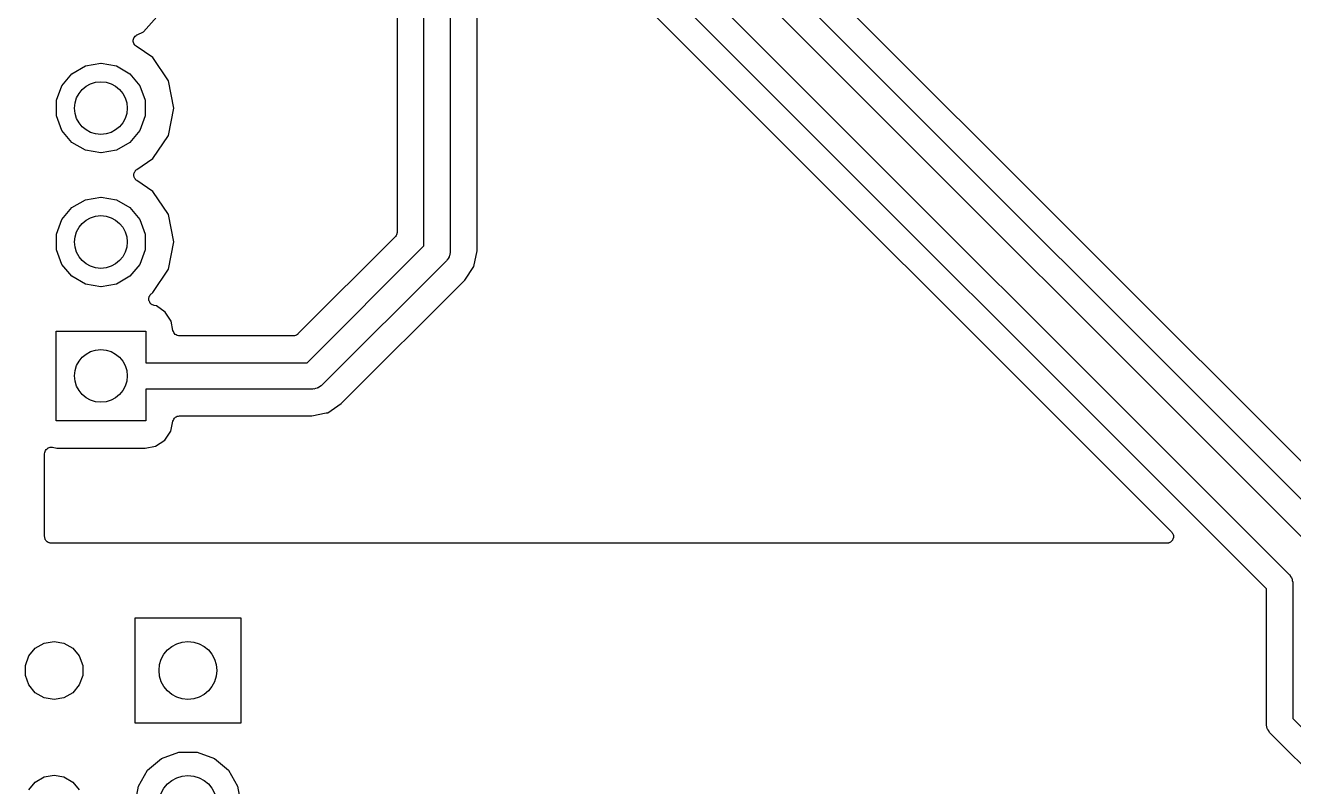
# Model space of a CAD drawing. Extents: x 10 to 287, y -200 to -10.
# Drawn here: x 62.45 to 86.5, y -66.59 to -52.15 of the extents above; entities that cross this region are included whole.
import ezdxf

# ---------------------------------------------------------------- set-up
doc = ezdxf.new("R2010")
doc.units = 0
doc.header["$MEASUREMENT"] = 0
doc.layers.add('BLACK', color=7, linetype='CONTINUOUS')

msp = doc.modelspace()

# ---------------------------------------------------------------- linework, layer by layer
at = {"layer": 'Black'}
for p, q in [((69.4984, -37.4013), (69.4984, -56.0722)), ((70.0064, -56.3352), (70.0064, -37.3888)), ((70.5064, -37.588), (70.5064, -56.4388)), ((71.0144, -56.4263), (71.0144, -40.1666)), ((87.7761, -61.5582), (76.2332, -50.0152)), ((75.688, -50.1884), (87.4258, -61.9262)), ((86.999, -62.2066), (75.2612, -50.4688)), ((74.7736, -50.925), (86.4098, -62.5612)), ((85.983, -62.8416), (74.3468, -51.2054)), ((73.9965, -51.5734), (84.1822, -61.7592)), ((64.6855, -52.272), (65.0438, -51.8788)), ((64.4929, -52.4326), (64.4982, -52.4124)), ((64.4982, -52.4124), (64.5032, -52.3921)), ((64.5032, -52.3921), (64.5039, -52.3911)), ((64.5039, -52.3911), (64.5042, -52.3899)), ((64.5042, -52.3899), (64.5161, -52.3728)), ((64.5161, -52.3728), (64.5277, -52.3555)), ((64.5277, -52.3555), (64.5287, -52.3547)), ((64.5287, -52.3547), (64.5294, -52.3537)), ((64.5294, -52.3537), (64.5464, -52.3417)), ((64.5464, -52.3417), (64.5633, -52.3294)), ((64.5633, -52.3294), (64.5645, -52.3291)), ((64.5645, -52.3291), (64.5655, -52.3283)), ((64.5655, -52.3283), (64.6855, -52.272)), ((64.4927, -52.435), (64.493, -52.4338)), ((64.495, -52.4557), (64.4927, -52.435)), ((64.493, -52.4338), (64.4929, -52.4326)), ((64.4969, -52.4765), (64.495, -52.4557)), ((64.4974, -52.4776), (64.4969, -52.4765)), ((64.4975, -52.4788), (64.4974, -52.4776)), ((64.5067, -52.4975), (64.4975, -52.4788)), ((64.5156, -52.5164), (64.5067, -52.4975)), ((64.5165, -52.5173), (64.5156, -52.5164)), ((64.517, -52.5184), (64.5165, -52.5173)), ((64.5321, -52.5328), (64.517, -52.5184)), ((64.5469, -52.5475), (64.5321, -52.5328)), ((64.548, -52.548), (64.5469, -52.5475)), ((64.5489, -52.5489), (64.548, -52.548)), ((64.8686, -52.7625), (64.5489, -52.5489)), ((63.587, -52.9223), (63.8778, -52.871)), ((63.8778, -52.871), (63.8842, -52.871)), ((63.8842, -52.871), (64.175, -52.9223)), ((65.1624, -53.2023), (64.8686, -52.7625)), ((63.1416, -53.296), (63.3314, -53.0699)), ((63.3314, -53.0699), (63.587, -52.9223)), ((64.175, -52.9223), (64.4306, -53.0699)), ((64.4306, -53.0699), (64.6204, -53.296)), ((63.0407, -53.5734), (63.1416, -53.296)), ((64.6204, -53.296), (64.7213, -53.5734)), ((65.2656, -53.721), (65.1624, -53.2023)), ((63.0407, -53.8686), (63.0407, -53.5734)), ((64.7213, -53.5734), (64.7213, -53.8686)), ((63.1416, -54.146), (63.0407, -53.8686)), ((64.7213, -53.8686), (64.6204, -54.146)), ((65.1624, -54.2397), (65.2656, -53.721)), ((63.3314, -54.3721), (63.1416, -54.146)), ((64.6204, -54.146), (64.4306, -54.3721)), ((64.8686, -54.6795), (65.1624, -54.2397)), ((63.587, -54.5197), (63.3314, -54.3721)), ((63.8778, -54.571), (63.587, -54.5197)), ((63.8842, -54.571), (63.8778, -54.571)), ((64.175, -54.5197), (63.8842, -54.571)), ((64.4306, -54.3721), (64.175, -54.5197)), ((64.5604, -54.8854), (64.8686, -54.6795)), ((64.5042, -54.9827), (64.5075, -54.9692)), ((64.5052, -54.991), (64.5042, -54.9827)), ((64.5042, -54.9993), (64.5052, -54.991)), ((64.5075, -55.0128), (64.5042, -54.9993)), ((64.5075, -54.9692), (64.509, -54.9555)), ((64.509, -55.0265), (64.5075, -55.0128)), ((64.509, -54.9555), (64.5127, -54.948)), ((64.5127, -55.034), (64.509, -55.0265)), ((64.5127, -54.948), (64.5147, -54.9399)), ((64.5147, -55.0421), (64.5127, -55.034)), ((64.5147, -54.9399), (64.5224, -54.9283)), ((64.5224, -55.0537), (64.5147, -55.0421)), ((64.5224, -54.9283), (64.5286, -54.9159)), ((64.5286, -55.0661), (64.5224, -55.0537)), ((64.5286, -54.9159), (64.5346, -54.9101)), ((64.5346, -55.0719), (64.5286, -55.0661)), ((64.5346, -54.9101), (64.5392, -54.9032)), ((64.5392, -55.0788), (64.5346, -55.0719)), ((64.5392, -54.9032), (64.5504, -54.895)), ((64.5504, -54.895), (64.5604, -54.8854)), ((64.5504, -55.087), (64.5392, -55.0788)), ((64.5604, -55.0966), (64.5504, -55.087)), ((64.8686, -55.3025), (64.5604, -55.0966)), ((65.1624, -55.7423), (64.8686, -55.3025)), ((63.3314, -55.6099), (63.587, -55.4623)), ((63.587, -55.4623), (63.8778, -55.411)), ((63.8778, -55.411), (63.8842, -55.411)), ((63.8842, -55.411), (64.175, -55.4623)), ((64.175, -55.4623), (64.4306, -55.6099)), ((63.1416, -55.836), (63.3314, -55.6099)), ((64.4306, -55.6099), (64.6204, -55.836)), ((65.2656, -56.261), (65.1624, -55.7423)), ((63.0407, -56.1134), (63.1416, -55.836)), ((64.6204, -55.836), (64.7213, -56.1134)), ((63.0407, -56.4086), (63.0407, -56.1134)), ((64.7213, -56.1134), (64.7213, -56.4086)), ((65.1624, -56.7797), (65.2656, -56.261)), ((69.4612, -56.162), (67.6174, -58.0058)), ((69.4644, -56.1574), (69.4612, -56.162)), ((69.4687, -56.1539), (69.4644, -56.1574)), ((69.477, -56.1395), (69.4687, -56.1539)), ((69.4865, -56.1259), (69.477, -56.1395)), ((69.4879, -56.1205), (69.4865, -56.1259)), ((69.4907, -56.1157), (69.4879, -56.1205)), ((69.4936, -56.0993), (69.4907, -56.1157)), ((69.4979, -56.0833), (69.4936, -56.0993)), ((69.4984, -56.0722), (69.4974, -56.0777)), ((69.4974, -56.0777), (69.4979, -56.0833)), ((63.1416, -56.686), (63.0407, -56.4086)), ((64.7213, -56.4086), (64.6204, -56.686)), ((67.7906, -58.551), (70.0064, -56.3352)), ((70.497, -56.4921), (70.4913, -56.5243)), ((70.5054, -56.4606), (70.497, -56.4921)), ((70.5064, -56.4388), (70.5045, -56.4496)), ((70.5045, -56.4496), (70.5054, -56.4606)), ((70.9544, -56.7279), (71.0144, -56.4263)), ((63.3314, -56.9121), (63.1416, -56.686)), ((64.6204, -56.686), (64.4306, -56.9121)), ((70.4332, -56.6156), (68.071, -58.9778)), ((70.4395, -56.6066), (70.4332, -56.6156)), ((70.4479, -56.5995), (70.4395, -56.6066)), ((70.4642, -56.5712), (70.4479, -56.5995)), ((70.483, -56.5445), (70.4642, -56.5712)), ((70.4858, -56.5338), (70.483, -56.5445)), ((70.4913, -56.5243), (70.4858, -56.5338)), ((70.7835, -56.9836), (70.9544, -56.7279)), ((63.587, -57.0597), (63.3314, -56.9121)), ((64.4306, -56.9121), (64.175, -57.0597)), ((64.8686, -57.2195), (65.1624, -56.7797)), ((68.439, -59.3281), (70.7835, -56.9836)), ((63.8778, -57.111), (63.587, -57.0597)), ((63.8842, -57.111), (63.8778, -57.111)), ((64.175, -57.0597), (63.8842, -57.111)), ((64.8331, -57.2466), (64.8449, -57.2353)), ((64.8449, -57.2353), (64.8686, -57.2195)), ((64.7885, -57.3377), (64.7917, -57.3217)), ((64.7894, -57.3434), (64.7885, -57.3377)), ((64.7887, -57.3492), (64.7894, -57.3434)), ((64.7926, -57.3651), (64.7887, -57.3492)), ((64.7917, -57.3217), (64.7935, -57.3054)), ((64.7951, -57.3813), (64.7926, -57.3651)), ((64.7935, -57.3054), (64.7961, -57.3002)), ((64.7978, -57.3864), (64.7951, -57.3813)), ((64.7961, -57.3002), (64.7973, -57.2945)), ((64.7973, -57.2945), (64.8058, -57.2805)), ((64.7992, -57.3921), (64.7978, -57.3864)), ((64.8083, -57.4057), (64.7992, -57.3921)), ((64.8058, -57.2805), (64.813, -57.2658)), ((64.8161, -57.4201), (64.8083, -57.4057)), ((64.813, -57.2658), (64.8172, -57.2618)), ((64.8205, -57.4239), (64.8161, -57.4201)), ((64.8172, -57.2618), (64.8203, -57.2568)), ((64.8203, -57.2568), (64.8331, -57.2466)), ((64.8237, -57.4287), (64.8205, -57.4239)), ((64.8369, -57.4384), (64.8237, -57.4287)), ((64.8492, -57.4493), (64.8369, -57.4384)), ((64.8546, -57.4514), (64.8492, -57.4493)), ((64.8593, -57.4548), (64.8546, -57.4514)), ((64.875, -57.4594), (64.8593, -57.4548)), ((64.8903, -57.4654), (64.875, -57.4594)), ((64.9325, -57.4739), (64.8903, -57.4654)), ((65.1022, -57.5899), (64.9325, -57.4739)), ((65.2139, -57.7635), (65.1022, -57.5899)), ((63.031, -59.651), (63.031, -57.951)), ((63.031, -57.951), (64.731, -57.951)), ((64.731, -57.951), (64.731, -58.551)), ((65.247, -57.9395), (65.2139, -57.7635)), ((65.2546, -57.9595), (65.247, -57.9395)), ((65.2619, -57.9795), (65.2546, -57.9595)), ((65.2623, -57.9801), (65.2619, -57.9795)), ((65.2626, -57.9808), (65.2623, -57.9801)), ((65.2765, -57.997), (65.2626, -57.9808)), ((65.2902, -58.0133), (65.2765, -57.997)), ((65.2909, -58.0137), (65.2902, -58.0133)), ((65.2913, -58.0142), (65.2909, -58.0137)), ((65.3099, -58.0247), (65.2913, -58.0142)), ((65.3284, -58.0353), (65.3099, -58.0247)), ((65.3291, -58.0355), (65.3284, -58.0353)), ((65.3298, -58.0358), (65.3291, -58.0355)), ((65.3508, -58.0393), (65.3298, -58.0358)), ((65.3719, -58.043), (65.3508, -58.0393)), ((67.5276, -58.043), (65.3719, -58.043)), ((67.5331, -58.042), (67.5276, -58.043)), ((67.5387, -58.0425), (67.5331, -58.042)), ((67.5547, -58.0382), (67.5387, -58.0425)), ((67.5711, -58.0353), (67.5547, -58.0382)), ((67.5759, -58.0325), (67.5711, -58.0353)), ((67.5813, -58.0311), (67.5759, -58.0325)), ((67.5949, -58.0216), (67.5813, -58.0311)), ((67.6093, -58.0133), (67.5949, -58.0216)), ((67.6128, -58.009), (67.6093, -58.0133)), ((67.6174, -58.0058), (67.6128, -58.009)), ((64.731, -58.551), (67.7906, -58.551)), ((67.8942, -59.051), (64.731, -59.051)), ((64.731, -59.051), (64.731, -59.651)), ((67.905, -59.0491), (67.8942, -59.051)), ((67.916, -59.05), (67.905, -59.0491)), ((67.9475, -59.0416), (67.916, -59.05)), ((67.9797, -59.0359), (67.9475, -59.0416)), ((67.9892, -59.0304), (67.9797, -59.0359)), ((67.9999, -59.0276), (67.9892, -59.0304)), ((68.0266, -59.0088), (67.9999, -59.0276)), ((68.0549, -58.9925), (68.0266, -59.0088)), ((68.062, -58.9841), (68.0549, -58.9925)), ((68.071, -58.9778), (68.062, -58.9841)), ((68.1833, -59.499), (68.439, -59.3281)), ((65.2469, -59.6608), (65.2544, -59.6417)), ((65.2544, -59.6417), (65.2614, -59.6225)), ((65.2614, -59.6225), (65.2624, -59.6213)), ((65.2624, -59.6213), (65.263, -59.6197)), ((65.263, -59.6197), (65.2766, -59.6044)), ((65.2766, -59.6044), (65.2897, -59.5887)), ((65.2897, -59.5887), (65.2911, -59.5879)), ((65.2911, -59.5879), (65.2922, -59.5867)), ((65.2922, -59.5867), (65.3102, -59.5769)), ((65.3102, -59.5769), (65.3279, -59.5667)), ((65.3279, -59.5667), (65.3295, -59.5664)), ((65.3295, -59.5664), (65.3309, -59.5656)), ((65.3309, -59.5656), (65.3512, -59.5626)), ((65.3512, -59.5626), (65.3714, -59.559)), ((65.3714, -59.559), (67.8817, -59.559)), ((67.8817, -59.559), (68.1519, -59.5052)), ((68.1519, -59.5052), (68.1833, -59.499)), ((68.1519, -59.5052), (68.1519, -59.5052)), ((64.731, -59.651), (63.031, -59.651)), ((65.0921, -60.0222), (65.2081, -59.8525)), ((65.2081, -59.8525), (65.2469, -59.6608)), ((64.9185, -60.1339), (65.0921, -60.0222)), ((62.813, -60.2768), (62.8171, -60.2567)), ((62.8133, -60.2784), (62.813, -60.2768)), ((62.813, -60.28), (62.8133, -60.2784)), ((62.813, -61.849), (62.813, -60.28)), ((62.8171, -60.2567), (62.8207, -60.2366)), ((62.8207, -60.2366), (62.8215, -60.2352)), ((62.8215, -60.2352), (62.8218, -60.2336)), ((62.8218, -60.2336), (62.8325, -60.2161)), ((62.8325, -60.2161), (62.8427, -60.1984)), ((62.8427, -60.1984), (62.844, -60.1973)), ((62.844, -60.1973), (62.8448, -60.1959)), ((62.8448, -60.1959), (62.8608, -60.1832)), ((62.8608, -60.1832), (62.8765, -60.17)), ((62.8765, -60.17), (62.878, -60.1695)), ((62.878, -60.1695), (62.8793, -60.1685)), ((62.8793, -60.1685), (62.8987, -60.1619)), ((62.8987, -60.1619), (62.9179, -60.1549)), ((62.9179, -60.1549), (62.9196, -60.1549)), ((62.9196, -60.1549), (62.9211, -60.1544)), ((62.9211, -60.1544), (62.9416, -60.1549)), ((62.9416, -60.1549), (62.9621, -60.1549)), ((62.9621, -60.1549), (62.9636, -60.1555)), ((62.9636, -60.1555), (62.9652, -60.1555)), ((62.9652, -60.1555), (63.0437, -60.1714)), ((63.0437, -60.1714), (64.7192, -60.1714)), ((64.7192, -60.1714), (64.9185, -60.1339)), ((84.1822, -61.7592), (84.1917, -61.7728)), ((84.1917, -61.7728), (84.2024, -61.7855)), ((84.2024, -61.7855), (84.2043, -61.7907)), ((84.2043, -61.7907), (84.2075, -61.7953)), ((84.2075, -61.7953), (84.2118, -61.8114)), ((62.8149, -61.8599), (62.813, -61.849)), ((62.8149, -61.8711), (62.8149, -61.8599)), ((62.8187, -61.8815), (62.8149, -61.8711)), ((62.8207, -61.8924), (62.8187, -61.8815)), ((62.8262, -61.9021), (62.8207, -61.8924)), ((62.83, -61.9125), (62.8262, -61.9021)), ((62.8372, -61.921), (62.83, -61.9125)), ((62.8427, -61.9306), (62.8372, -61.921)), ((62.8512, -61.9378), (62.8427, -61.9306)), ((62.8584, -61.9463), (62.8512, -61.9378)), ((62.868, -61.9518), (62.8584, -61.9463)), ((62.8765, -61.959), (62.868, -61.9518)), ((62.8869, -61.9628), (62.8765, -61.959)), ((62.8966, -61.9683), (62.8869, -61.9628)), ((62.9075, -61.9703), (62.8966, -61.9683)), ((62.9179, -61.9741), (62.9075, -61.9703)), ((62.9291, -61.9741), (62.9179, -61.9741)), ((62.94, -61.976), (62.9291, -61.9741)), ((84.0924, -61.976), (62.94, -61.976)), ((84.1088, -61.9731), (84.0924, -61.976)), ((84.1253, -61.9717), (84.1088, -61.9731)), ((84.1304, -61.9693), (84.1253, -61.9717)), ((84.1359, -61.9683), (84.1304, -61.9693)), ((84.1502, -61.96), (84.1359, -61.9683)), ((84.1653, -61.953), (84.1502, -61.96)), ((84.1692, -61.9491), (84.1653, -61.953)), ((84.1741, -61.9463), (84.1692, -61.9491)), ((84.1847, -61.9336), (84.1741, -61.9463)), ((84.1965, -61.9218), (84.1847, -61.9336)), ((84.1988, -61.9168), (84.1965, -61.9218)), ((84.2024, -61.9125), (84.1988, -61.9168)), ((84.2081, -61.8969), (84.2024, -61.9125)), ((84.2151, -61.8819), (84.2081, -61.8969)), ((84.2118, -61.8114), (84.2175, -61.8269)), ((84.2156, -61.8763), (84.2151, -61.8819)), ((84.2175, -61.8711), (84.2156, -61.8763)), ((84.2175, -61.8269), (84.2175, -61.8325)), ((84.2175, -61.8325), (84.2189, -61.8379)), ((84.2189, -61.8379), (84.2175, -61.8545)), ((84.2175, -61.8545), (84.2175, -61.8711)), ((86.4098, -62.5612), (86.4161, -62.5702)), ((86.4161, -62.5702), (86.4245, -62.5773)), ((86.4245, -62.5773), (86.4408, -62.6056)), ((86.4408, -62.6056), (86.4596, -62.6323)), ((86.4596, -62.6323), (86.4624, -62.643)), ((86.4624, -62.643), (86.4679, -62.6525)), ((86.4679, -62.6525), (86.4736, -62.6847)), ((86.4736, -62.6847), (86.482, -62.7162)), ((86.482, -62.7162), (86.4811, -62.7272)), ((86.4811, -62.7272), (86.483, -62.738)), ((86.483, -62.738), (86.483, -65.3014)), ((85.983, -65.405), (85.983, -62.8416)), ((64.5325, -65.3885), (64.5325, -63.3895)), ((64.5325, -63.3895), (66.5315, -63.3895)), ((66.5315, -63.3895), (66.5315, -65.3885)), ((62.5139, -64.1129), (62.6371, -63.9661)), ((62.6371, -63.9661), (62.8032, -63.8702)), ((62.8032, -63.8702), (62.992, -63.8369)), ((62.992, -63.8369), (63.1808, -63.8702)), ((63.1808, -63.8702), (63.3469, -63.9661)), ((63.3469, -63.9661), (63.4701, -64.1129)), ((62.4483, -64.2931), (62.5139, -64.1129)), ((63.4701, -64.1129), (63.5357, -64.2931)), ((62.4483, -64.4849), (62.4483, -64.2931)), ((63.5357, -64.2931), (63.5357, -64.4849)), ((62.5139, -64.665), (62.4483, -64.4849)), ((62.6371, -64.8119), (62.5139, -64.665)), ((63.4701, -64.665), (63.3469, -64.8119)), ((63.5357, -64.4849), (63.4701, -64.665)), ((62.8032, -64.9078), (62.6371, -64.8119)), ((62.992, -64.9411), (62.8032, -64.9078)), ((63.1808, -64.9078), (62.992, -64.9411)), ((63.3469, -64.8119), (63.1808, -64.9078)), ((66.5315, -65.3885), (64.5325, -65.3885)), ((85.9849, -65.4158), (85.983, -65.405)), ((85.984, -65.4268), (85.9849, -65.4158)), ((86.483, -65.3014), (89.3308, -68.1492)), ((85.9924, -65.4583), (85.984, -65.4268)), ((85.9981, -65.4905), (85.9924, -65.4583)), ((86.0036, -65.5), (85.9981, -65.4905)), ((86.0064, -65.5107), (86.0036, -65.5)), ((86.0252, -65.5374), (86.0064, -65.5107)), ((86.0415, -65.5657), (86.0252, -65.5374)), ((86.0499, -65.5728), (86.0415, -65.5657)), ((86.0562, -65.5818), (86.0499, -65.5728)), ((88.904, -68.4296), (86.0562, -65.5818)), ((64.7663, -66.2827), (65.0323, -66.0596)), ((65.0323, -66.0596), (65.3584, -65.9409)), ((65.3584, -65.9409), (65.7056, -65.9409)), ((65.7056, -65.9409), (66.0317, -66.0596)), ((66.0317, -66.0596), (66.2977, -66.2827)), ((62.8032, -66.4102), (62.992, -66.3769)), ((62.992, -66.3769), (63.1808, -66.4102)), ((64.5928, -66.5833), (64.7663, -66.2827)), ((66.2977, -66.2827), (66.4712, -66.5833)), ((62.5139, -66.6529), (62.6371, -66.5061)), ((62.6371, -66.5061), (62.8032, -66.4102)), ((63.1808, -66.4102), (63.3469, -66.5061)), ((63.3469, -66.5061), (63.4701, -66.6529)), ((64.5325, -66.9252), (64.5928, -66.5833)), ((66.4712, -66.5833), (66.5315, -66.9252))]:
    msp.add_line(p, q, dxfattribs=at)
for centre, radius in [((63.881, -53.721), 0.5), ((63.881, -56.261), 0.5), ((63.881, -58.801), 0.5), ((65.532, -64.389), 0.5486), ((65.532, -66.929), 0.5486)]:
    msp.add_circle(centre, radius, dxfattribs=at)

doc.saveas('drawing.dxf')
